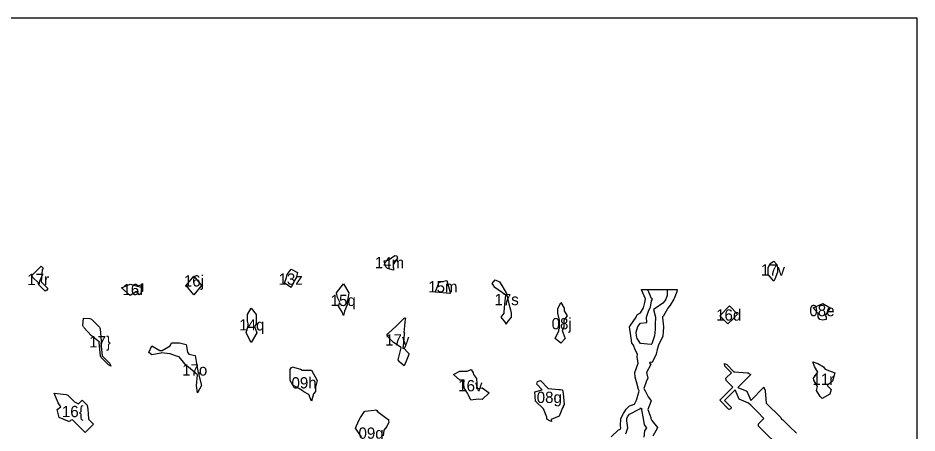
# Model space of a CAD drawing. Header units: millimetres. Extents: x 0 to 500, y 0 to 700.
# Drawn here: x 300.6 to 500, y 608.1 to 700 of the extents above; entities that cross this region are included whole.
import ezdxf
from ezdxf.enums import TextEntityAlignment as Align

# ---------------------------------------------------------------- set-up
doc = ezdxf.new("R2010")
doc.units = ezdxf.units.MM
for name, color, linetype in [('CORTE', 1, 'Continuous'), ('GRABADO', 5, 'Continuous'), ('HOJA', 8, 'Continuous')]:
    doc.layers.add(name, color=color, linetype=linetype)

msp = doc.modelspace()

# ---------------------------------------------------------------- linework, layer by layer
at = {"layer": 'CORTE'}
for points in [[(382.57, 644.53), (382.16, 644.86), (382.04, 645.29), (381.79, 646.21), (382.73, 646.35), (384.16, 647.39), (384.66, 647.34), (384.76, 646.79), (383.84, 645.43), (383.89, 644.12), (382.57, 644.53)], [(468.89, 645.39), (469.09, 644.66), (469.09, 643.71), (468.45, 642.18), (468.26, 641.73), (467.9, 642.16), (467, 643.23), (467, 644.67), (467.4, 645.63), (468.25, 646.15), (468.89, 645.39)], [(303.87, 642.64), (303.7, 642.96), (305.76, 645.01), (306.26, 644.51), (305.99, 644.24), (305.75, 641.57), (307.2, 640.12), (307.03, 639.71), (306.62, 639.54), (305.1, 641.05), (305.23, 641.28), (303.87, 642.64)], [(361.18, 644.39), (362.59, 643.61), (362.3, 642.46), (361.94, 641.9), (361.23, 640.35), (359.72, 641.3), (360.2, 642.51), (360.28, 643.23), (361.18, 644.39)], [(341.35, 640.75), (339.63, 638.69), (337.91, 640.75), (339.63, 642.81), (341.35, 640.75)], [(327.32, 640.53), (327.47, 640.78), (328.21, 641.07), (328.21, 639.48), (327.52, 638.67), (326.9, 639.41), (325.48, 638.55), (323.59, 640.26), (325.48, 641.02), (327.32, 640.53)], [(372.83, 641.12), (374, 639.16), (373.76, 637.81), (373.63, 637.09), (373.6, 636.5), (373.05, 635.04), (372.84, 634.1), (372.46, 635.03), (371.68, 636.21), (371.96, 637.1), (371.51, 638.11), (371.26, 639.16), (372.83, 641.12)], [(393.18, 639.46), (394, 641.5), (395.7, 641.88), (396.47, 639.18), (396.5, 639.12), (396.49, 639.07), (396.48, 639.02), (396.42, 639), (396.39, 639), (393.24, 639.29), (393.21, 639.29), (393.17, 639.31), (393.14, 639.37), (393.16, 639.46), (393.18, 639.46)], [(408.78, 638.63), (406.38, 640.34), (406.21, 640.56), (406.15, 640.69), (405.78, 641.2), (406.41, 641.98), (407.41, 641.56), (407.89, 640.77), (408.95, 639), (409.02, 638.76), (409.02, 638.7), (409.04, 638.64), (409.51, 636.67), (409.82, 635.36), (410, 634.62), (410, 633.72), (409.06, 632.54), (408.88, 632.1), (408.7, 632.54), (407.74, 633.74), (408.41, 634.65), (408.46, 634.92), (408.61, 636.66), (408.78, 638.63)], [(420.98, 637.01), (421.76, 635.72), (421.76, 635.14), (422.38, 634.04), (421.68, 633.06), (421.68, 631.54), (421.44, 631.01), (421.33, 630.83), (421.98, 628.99), (421, 628), (419.72, 628.99), (420.54, 630.75), (420.58, 631.07), (420.7, 631.25), (420.7, 633.08), (420.31, 634.6), (420.31, 635.13), (420.34, 635.62), (420.98, 637.01)], [(456.24, 634.06), (458.4, 636.22), (460.22, 634.4), (459.14, 633.32), (458.06, 632.24), (456.24, 634.06)], [(479.14, 636.79), (480.74, 635.84), (479.65, 634.13), (479.82, 633.79), (479.82, 633.21), (479.13, 633.06), (478.48, 633.2), (478.04, 633.75), (478.04, 634.59), (476.95, 635.84), (479.14, 636.79)], [(352.3, 635.71), (353.42, 634.36), (353.42, 632.28), (353.1, 631.7), (353.57, 630.25), (352.3, 628.14), (351.21, 630.25), (351.65, 631.82), (351.67, 632.29), (351.48, 632.91), (351.48, 634.36), (352.3, 635.71)], [(315.21, 631.54), (315.14, 631.64), (315.03, 631.9), (315.12, 633.56), (316.58, 633.42), (316.94, 633.27), (318.69, 631.52), (318.74, 631.39), (318.84, 631.16), (319.09, 628.41), (319.11, 628.16), (319.01, 628.06), (319.27, 625.17), (320.99, 623.45), (321.22, 622.9), (320.72, 623.18), (319.05, 624.85), (319, 624.99), (319, 625.01), (318.91, 625.13), (318.64, 628.13), (318.68, 628.2), (316.85, 629.7), (315.32, 631.39), (315.21, 631.54)], [(386.28, 630.03), (386.03, 627.28), (385.95, 627.09), (387.31, 625.73), (387.33, 625.51), (386.7, 623.97), (386.28, 622.94), (385.37, 623.71), (385.29, 623.76), (385.24, 623.84), (384.94, 624.29), (385.56, 626.99), (385.56, 627.01), (383.9, 628.11), (382.71, 629.3), (382.59, 629.72), (382.39, 629.92), (382.66, 630.14), (382.81, 630.21), (384.5, 631.74), (386.2, 633.43), (386.2, 633.44), (386.25, 633.55), (386.43, 633.6), (386.61, 633.42), (386.46, 633.27), (386.2, 630.38), (386.3, 630.28), (386.28, 630.03)], [(340.39, 621), (338.42, 622.7), (338.01, 622.94), (337.64, 623.43), (336.38, 624.94), (335.8, 625.13), (334.37, 625.6), (332.39, 625.82), (332.38, 625.81), (332.31, 625.79), (330.29, 625.38), (329.64, 625.9), (330.27, 627.43), (332.09, 626.34), (332.61, 626.34), (334.33, 627.37), (334.69, 628.03), (336.43, 628.03), (337.89, 627.67), (338.18, 625.96), (338.5, 625.57), (339.93, 625.23), (340.22, 623.49), (340.56, 621.44), (340.89, 621.44), (340.71, 621.02), (340.71, 620.88), (341.35, 618.58), (340.46, 616.97), (340.19, 618.59), (340.39, 621)], [(361.56, 618.71), (361, 619.71), (361, 622.19), (361.24, 622.62), (361.61, 622.74), (361.96, 622.63), (363.25, 622.24), (363.67, 621.99), (365.73, 621.99), (366.98, 619.74), (366.57, 618.24), (366.57, 617.26), (366.16, 616.76), (365.7, 615.13), (365.09, 616.59), (364.04, 617.22), (363.61, 617.48), (362.4, 618.21), (361.56, 618.71)], [(401.58, 621.41), (401.67, 621.07), (402.27, 620.16), (402.35, 619), (402.28, 617.96), (403.57, 618.07), (405.13, 616.97), (403.57, 615.49), (402.65, 615.6), (401.06, 615.34), (400.52, 616.5), (400.32, 616.93), (399.6, 618.13), (399.53, 619), (399.59, 619.78), (398.63, 619.78), (397.2, 621.06), (398.64, 621.82), (400.24, 621.82), (401.14, 622.17), (401.58, 621.41)], [(478.54, 616.19), (477.73, 617.5), (477.9, 618.42), (477.12, 619.76), (477.03, 620.22), (478.01, 621.59), (477.28, 622.79), (476.9, 623.88), (477.99, 623.49), (479.24, 622.73), (479.6, 622.21), (480.61, 621.89), (481.74, 621.4), (481.22, 619.58), (480.06, 618.61), (480.95, 617.71), (480.66, 616.67), (478.99, 615.73), (478.54, 616.19)], [(421.38, 613.65), (420.61, 611.85), (418.86, 611.1), (418.9, 610.64), (418.37, 610.86), (418.23, 611.01), (417.93, 611.17), (417.89, 611.59), (417.15, 613.42), (415.41, 615.16), (415.22, 617.22), (416.89, 617.64), (415.65, 618.88), (415.81, 619.53), (416.46, 619.69), (418.2, 617.95), (420.57, 617.74), (420.96, 617.7), (421.41, 617.66), (421.45, 617.21), (421.49, 616.82), (421.71, 614.41), (421.5, 614.03), (421.49, 613.91), (421.38, 613.65)], [(311.32, 616.64), (311.68, 616.49), (313.17, 615), (314.01, 614.52), (314.88, 615.39), (315.98, 614.29), (316.07, 613.32), (316.15, 612.38), (316.27, 611.12), (317.33, 610.06), (315.51, 608.24), (314.43, 609.32), (313.4, 610.35), (312.73, 611.02), (312.18, 610.89), (312.03, 610.6), (309.73, 611.55), (309.32, 613.32), (310.13, 613.86), (309.51, 614.81), (308.66, 616.88), (311.32, 616.64)]]:
    msp.add_lwpolyline(points, close=True, dxfattribs=at)
for points in [[(432.14, 607.27), (433.77, 608.79), (433.78, 608.79), (433.79, 608.8), (433.79, 608.8), (433.8, 608.8), (434.21, 608.94), (434.31, 609.26), (434.25, 609.67), (434.25, 609.67), (434.25, 609.68), (434.31, 611.3), (434.31, 611.3), (434.32, 611.31), (434.32, 611.31), (434.32, 611.32), (434.32, 611.33), (434.89, 612.42), (434.9, 612.42), (435.51, 613.37), (435.51, 613.38), (436.21, 614.11), (436.22, 614.11), (436.22, 614.12), (436.23, 614.13), (436.24, 614.13), (437.32, 614.51), (437.77, 615.4), (438.29, 617.14), (438.4, 617.4), (438.22, 617.73), (438.22, 617.73), (438.22, 617.74), (437.79, 619.42), (437.46, 620.48), (437.46, 620.48), (437.46, 620.49), (437.46, 620.49), (437.41, 621.48), (437.41, 621.48), (437.41, 621.49), (437.41, 621.5), (437.41, 621.51), (437.41, 621.51), (437.73, 622.27), (438.17, 623.53), (437.95, 624.98), (437.95, 624.98), (437.95, 624.99), (437.95, 624.99), (438.02, 625.54), (437.49, 626.49), (437.48, 626.5), (437.48, 626.5), (437.1, 627.56), (436.76, 628.01), (436.76, 628.02), (436.76, 628.03), (436.75, 628.04), (436.75, 628.05), (436.52, 629.62), (436.23, 631.64), (436.23, 631.64), (436.23, 631.65), (436.23, 631.65), (436.23, 631.66), (436.23, 631.67), (436.24, 631.7), (436.24, 631.7), (436.25, 631.71), (436.35, 631.84), (437.7, 633.75), (437.94, 634.32), (437.95, 634.33), (437.95, 634.34), (437.96, 634.34), (437.96, 634.35), (437.97, 634.36), (437.98, 634.36), (438.66, 634.67), (439.35, 635.78), (439.65, 636.96), (439.77, 637.78), (439.48, 638.46), (438.91, 639.8), (438.91, 639.8), (438.91, 639.81), (438.91, 639.82), (438.91, 639.83), (438.91, 639.83), (438.91, 639.84), (438.91, 639.85), (438.91, 639.85), (438.91, 639.86), (438.92, 639.87), (438.93, 639.88), (438.94, 639.88), (438.95, 639.89), (438.96, 639.9), (438.98, 639.9), (438.98, 639.9), (445.01, 639.9), (446.78, 639.9), (446.7, 639.33), (446.7, 639.32), (446.7, 639.32), (446.12, 637.88), (446.08, 637.76), (446.08, 637.76), (446.07, 637.75), (445.27, 636.41), (445.27, 636.41), (444.73, 635.71), (443.67, 633.93), (443.67, 633.93), (443.66, 633.92), (443.53, 633.81), (443.55, 633.72), (443.55, 633.72), (443.55, 633.71), (443.55, 633.71), (443.55, 633.6), (443.68, 632.29), (443.74, 631.68), (443.74, 631.67), (443.74, 631.67), (443.68, 630.46), (443.64, 629.66), (443.64, 629.66), (443.64, 629.63), (443.63, 629.62), (443.63, 629.61), (443.62, 629.56), (443.62, 629.56), (442.68, 627.57), (442.39, 626.61), (442.18, 625.54), (442.18, 625.53), (442.17, 625.53), (442.17, 625.53), (441.23, 623.71), (441.22, 623.7), (441.22, 623.7), (441.21, 623.69), (441.21, 623.68), (441.2, 623.68), (441.19, 623.67), (441.19, 623.67), (441.18, 623.67), (441.17, 623.67), (441.15, 623.67), (441.14, 623.67), (440.81, 623.75), (440.69, 623.54), (440.94, 623.36), (440.94, 623.36), (440.95, 623.35), (440.96, 623.35), (440.96, 623.34), (440.96, 623.33), (440.97, 623.32), (440.97, 623.31), (440.97, 623.3), (440.97, 623.3), (440.97, 623.29), (440.97, 623.29), (440.97, 623.28), (440.97, 623.27), (440.96, 623.27), (440.03, 621.47), (440.28, 620.25), (440.28, 620.25), (440.28, 620.24), (440.28, 620.23), (440.28, 620.22), (440.28, 620.22), (440.28, 620.21), (439.94, 619.42), (439.43, 617.94), (439.69, 617.44), (440.37, 616.12), (440.87, 615.42), (441.04, 615.28), (441.05, 615.27), (441.05, 615.27), (441.05, 615.26), (441.06, 615.26), (441.06, 615.25), (441.06, 615.24), (441.06, 615.23), (441.06, 615.23), (441.06, 615.22), (441.06, 615.21), (441.06, 615.2), (441.06, 615.2), (440.31, 613.33), (440.95, 611.55), (440.95, 611.55), (440.95, 611.54), (441, 611.31), (441.02, 611.15), (441.22, 610.89), (442.45, 609.3), (442.46, 609.3), (442.46, 609.29), (442.47, 609.28), (442.47, 609.27), (442.47, 609.26), (442.47, 609.25), (442.47, 609.25), (442.47, 609.24), (442.47, 609.23), (442.46, 609.22), (441.41, 607.36)], [(470.3, 604.19), (464.87, 609.63), (464.83, 610.12), (466.04, 611.34), (464.6, 612.78), (463.11, 614.27), (462.65, 614.73), (460.52, 615.61), (459.68, 617.65), (457.32, 615.29), (458.79, 613.82), (458.69, 613.42), (458.29, 613.32), (456.24, 615.37), (459.12, 618.25), (457.67, 619.71), (457.62, 620.21), (458.84, 621.43), (457.38, 622.88), (457.32, 623.47), (457.79, 623.28), (459.39, 621.67), (459.58, 621.66), (462.32, 621.41), (462.56, 621.39), (462.69, 621.26), (463.11, 621.08), (460.23, 618.2), (462.27, 617.37), (463.11, 615.32), (465.99, 618.21), (466.17, 617.78), (466.29, 617.65), (466.32, 617.41), (466.32, 617.41), (466.56, 614.7), (469.78, 611.49), (469.91, 611.17), (470.23, 611.03), (471.73, 609.53), (473.24, 608.03)], [(376.77, 607.22), (375.75, 608.71), (375.44, 609.16), (376.22, 610.83), (376.59, 611.52), (377.43, 612.85), (377.64, 612.9), (379.6, 613.18), (379.94, 613.19), (380.2, 613.08), (380.34, 612.88), (382.42, 611.32), (382.75, 611.09), (382.79, 610.8), (382.84, 610.46), (382.44, 609.53), (381.73, 608.72), (381.59, 607.43)]]:
    msp.add_lwpolyline(points, dxfattribs=at)
at = {"layer": 'GRABADO'}
msp.add_lwpolyline([(441.91, 632.23), (441.96, 631.67), (441.93, 631.09), (441.78, 629.62), (441.22, 627.85), (441.01, 627.66), (438.67, 627.94), (437.91, 628.99), (437.81, 629.62), (437.7, 630.42), (438.1, 631.71), (438.68, 632.4), (440.11, 632.55), (440.04, 633.72), (440.54, 635.32), (440.82, 635.78), (440.87, 635.95), (441.09, 637.38), (441.35, 637.76), (441.1, 637.89), (440.5, 639.3), (440.25, 639.9), (442.57, 639.9), (444.42, 639.9), (444.56, 639.9), (444.56, 638.51), (444.3, 637.75), (444.08, 637.4), (443.66, 636.84), (441.9, 635.69), (441.59, 635.43), (441.97, 633.72), (441.91, 632.23)], close=True, dxfattribs=at)
msp.add_lwpolyline([(435.43, 607.92), (435.83, 609.26), (435.63, 610.82), (435.65, 611.31), (435.82, 611.65), (436.22, 612.26), (438.41, 613.4), (438.58, 613.46), (438.69, 613.68), (438.94, 613.47), (438.89, 613.33), (438.92, 613.24), (439.29, 611.31), (439.5, 609.88), (439.97, 609.26), (439.58, 608.57), (439.44, 607.19)], dxfattribs=at)
at = {"layer": 'HOJA'}
msp.add_lwpolyline([(0, 0), (500, 0), (500, 700), (0, 700)], close=True, dxfattribs=at)

# ---------------------------------------------------------------- texts
at = {"layer": 'GRABADO'}
for s, p in [('14m', (383, 645.82)), ('17v', (468.04, 644.19)), ('17r', (305.1, 642.1)), ('16j', (339.63, 641.78)), ('13z', (361.09, 642.18)), ('16f', (326.11, 639.87)), ('15m', (394.84, 640.48)), ('15q', (372.75, 637.46)), ('17s', (408.98, 637.65)), ('08e', (478.92, 635.21)), ('16d', (458.23, 634.23)), ('14q', (352.48, 632.05)), ('08j', (421.19, 632.3)), ('17}', (318.82, 628.3)), ('17y', (384.73, 628.71)), ('17o', (339.8, 622.07)), ('09h', (364.06, 619.21)), ('11r', (479.21, 619.99)), ('16v', (400.94, 618.57)), ('08g', (418.45, 615.99)), ('16{', (312.77, 612.85)), ('09g', (378.92, 608.07))]:
    msp.add_text(s, height=2.5, dxfattribs=at).set_placement(p, align=Align.MIDDLE_CENTER)

doc.saveas('drawing.dxf')
